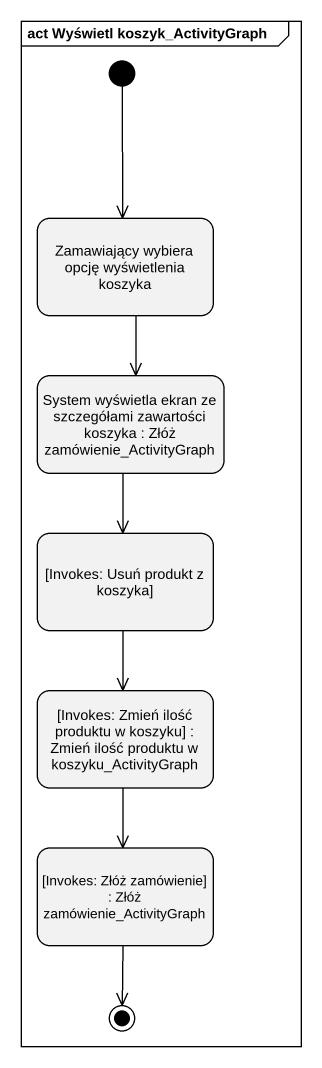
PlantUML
@startuml
mainframe act Wyświetl koszyk_ActivityGraph
hide empty description
state "Zamawiający wybiera opcję wyświetlenia koszyka" as Zamawiający_wybiera_opcję
state "System wyświetla ekran ze szczegółami zawartości koszyka : Złóż zamówienie_ActivityGraph" as System_wyświetla_ekran_ze
state "[Invokes: Usuń produkt z koszyka]" as Invokes_Usuń_produkt_z
state "[Invokes: Zmień ilość produktu w koszyku] : Zmień ilość produktu w koszyku_ActivityGraph" as Invokes_Zmień_ilość
state "[Invokes: Złóż zamówienie] : Złóż zamówienie_ActivityGraph" as Invokes_Złóż_zamówienie
[*] --> Zamawiający_wybiera_opcję
Zamawiający_wybiera_opcję --> System_wyświetla_ekran_ze
System_wyświetla_ekran_ze --> Invokes_Usuń_produkt_z
Invokes_Usuń_produkt_z --> Invokes_Zmień_ilość
Invokes_Zmień_ilość --> Invokes_Złóż_zamówienie
Invokes_Złóż_zamówienie --> [*]
@enduml
